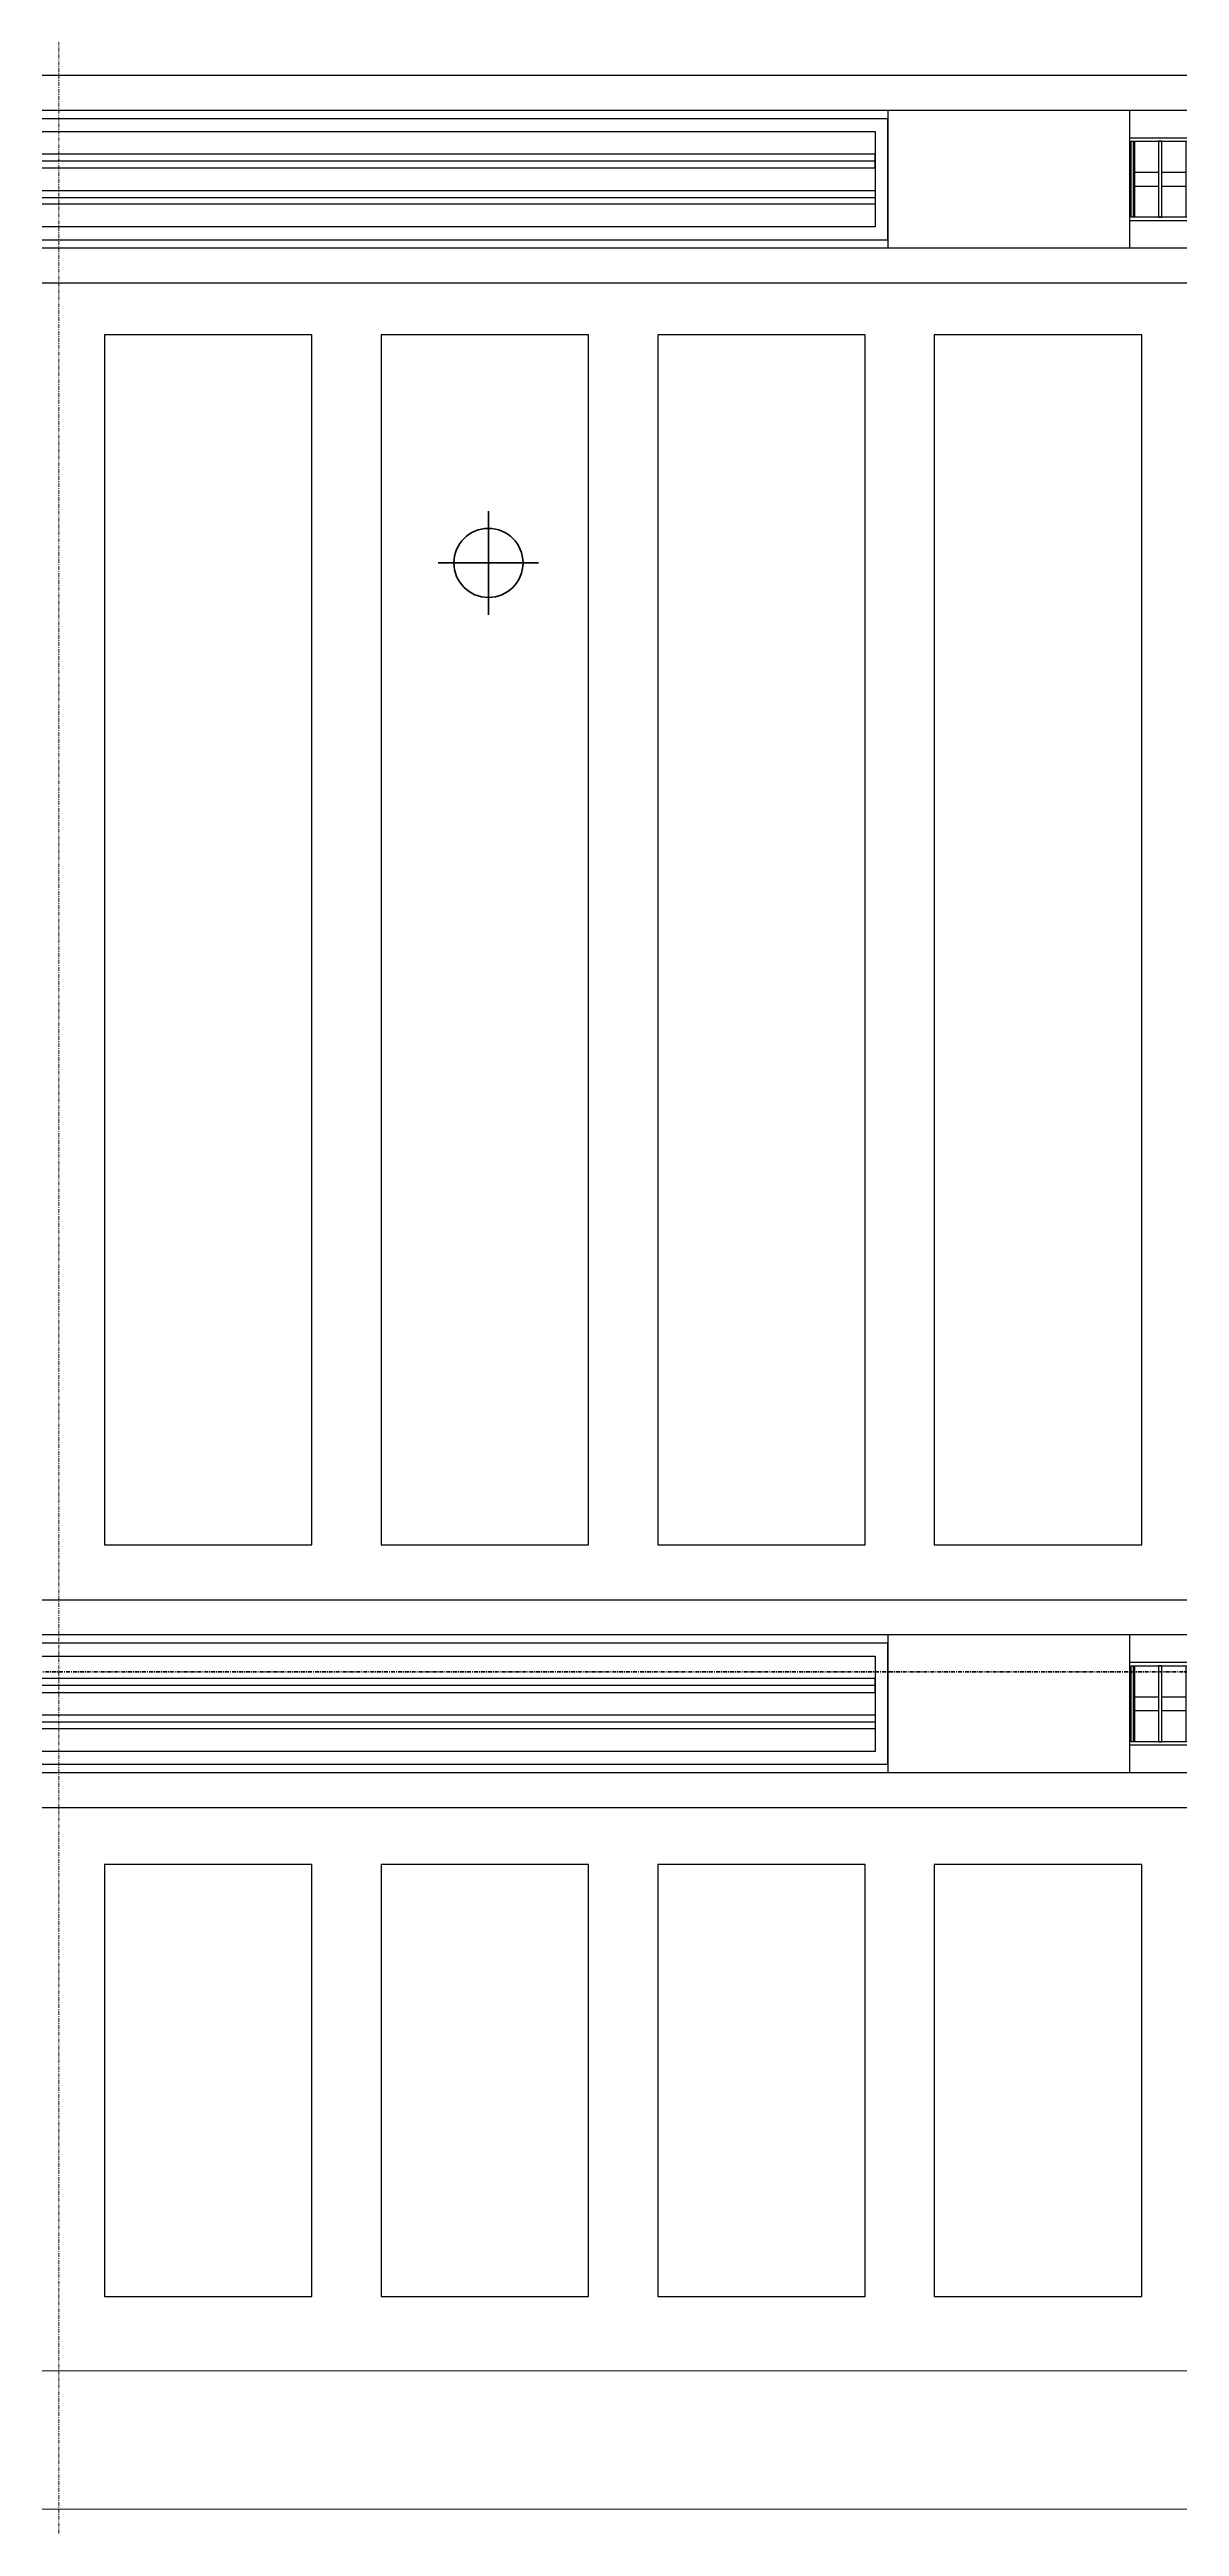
# Model space of a CAD drawing. Header units: millimetres. Extents: x -920231 to -841213, y -17301 to 22361.
# Drawn here: x -868894 to -867260, y 3904 to 7487 of the extents above; entities that cross this region are included whole.
import ezdxf
from ezdxf.enums import TextEntityAlignment as Align
from ezdxf.xclip import XClip

# ---------------------------------------------------------------- set-up
doc = ezdxf.new("R2010")
doc.units = ezdxf.units.MM
doc.header["$XCLIPFRAME"] = 0
doc.linetypes.add('DPA_Grid _ Level 100', pattern=[10, 5.5, -1.6, 1.3, -1.6])
for name, color, linetype in [('000 - WIPEOUT', 250, 'Continuous'), ('001 - ASCESSORIES', 251, 'Continuous'), ('A04_TUBE SERIES', 2, 'Continuous'), ('A11_ALU.SOLID SHEET', 2, 'Continuous')]:
    doc.layers.add(name, color=color, linetype=linetype)
for name, color, linetype, lineweight in [('008 - LIGHTING', 1, 'Continuous', 9), ('A-DETL-GENF', 2, 'Continuous', 35), ('A-GLAZ-CURT', 2, 'Continuous', 9), ('E-LITE-EQPM', 2, 'Continuous', 35), ('G-ANNO-SECL', 3, 'Continuous', 9), ('S-GRID', 251, 'Continuous', 9)]:
    doc.layers.add(name, color=color, linetype=linetype, lineweight=lineweight)

# ---------------------------------------------------------------- blocks, each defined once
blk = doc.blocks.new('*U2141')
at = {"layer": 'S-GRID', "linetype": 'DPA_Grid _ Level 100'}
blk.add_line((1201.9, -20855.1), (1201.9, 16910.1), dxfattribs=at)
blk = doc.blocks.new('System Panel - DPA-AR_Metal Ceiling Rectangular Panel-13139266-4230-01 ENLARGED MULTI-PURPOSE LEVEL - REFLECTED CEILING PLAN - SHEET 1')
at = {"layer": 'A-GLAZ-CURT'}
for p, q in [((-866782.4, 4129), (-868907.4, 4129)), ((-868907.4, 4129), (-868907.4, 3929)), ((-868907.4, 3929), (-868907.4, 4129)), ((-868907.4, 4129), (-866782.4, 4129)), ((-866782.4, 3929), (-866782.4, 4129)), ((-866782.4, 4129), (-866782.4, 3929)), ((-868907.4, 3929), (-866782.4, 3929)), ((-866782.4, 3929), (-868907.4, 3929))]:
    blk.add_line(p, q, dxfattribs=at)
blk = doc.blocks.new('*U616')
at = {"layer": 'A-GLAZ-CURT'}
blk.add_blockref('System Panel - DPA-AR_Metal Ceiling Rectangular Panel-13139266-4230-01 ENLARGED MULTI-PURPOSE LEVEL - REFLECTED CEILING PLAN - SHEET 1', (870082.4, -3579), dxfattribs=at)
blk = doc.blocks.new('*U1353')
blk.add_wipeout([(-25, 0), (25, 0), (25, 21100), (-25, 21100)]).dxf.layer = '000 - WIPEOUT'
at = {"layer": 'A04_TUBE SERIES', "color": 0}
blk.add_lwpolyline([(-25, 0), (25, 0), (25, 21100), (-25, 21100)], close=True, dxfattribs=at)
at = {"layer": 'Defpoints', "color": 250, "flags": 1}
blk.add_attdef('EXTR.OVL-LENGTH_', (-33.1, -9), '', height=5, dxfattribs=at)
blk = doc.blocks.new('*U1352')
blk.add_wipeout([(-25, 0), (25, 0), (25, 21100), (-25, 21100)]).dxf.layer = '000 - WIPEOUT'
at = {"layer": 'A04_TUBE SERIES', "color": 0}
blk.add_lwpolyline([(-25, 0), (25, 0), (25, 21100), (-25, 21100)], close=True, dxfattribs=at)
at = {"layer": 'Defpoints', "color": 250, "flags": 1}
blk.add_attdef('EXTR.OVL-LENGTH_', (-33.1, -9), '', height=5, dxfattribs=at)
blk = doc.blocks.new('*U1351')
at = {"color": 1}
blk.add_wipeout([(600, -60), (-600, -60), (-600, 60), (600, 60)], dxfattribs=at).dxf.layer = '000 - WIPEOUT'
at = {"layer": '001 - ASCESSORIES', "color": 0}
blk.add_lwpolyline([(600, -60), (-600, -60), (-600, 60), (600, 60)], close=True, dxfattribs=at)
at = {"layer": '001 - ASCESSORIES'}
for points in [[(-593.5, -55), (-598.5, -55), (-598.5, 55), (-593.5, 55)], [(595, -55), (-595, -55), (-595, 55), (595, 55)], [(-558.8, -55), (-553.8, -55), (-553.8, 55), (-558.8, 55)], [(-514, -55), (-519, -55), (-519, 55), (-514, 55)], [(-479.3, -55), (-474.3, -55), (-474.3, 55), (-479.3, 55)], [(-434.6, -55), (-439.6, -55), (-439.6, 55), (-434.6, 55)], [(-399.8, -55), (-394.8, -55), (-394.8, 55), (-399.8, 55)], [(-355.1, -55), (-360.1, -55), (-360.1, 55), (-355.1, 55)], [(-320.4, -55), (-315.4, -55), (-315.4, 55), (-320.4, 55)], [(-275.6, -55), (-280.6, -55), (-280.6, 55), (-275.6, 55)], [(-240.9, -55), (-235.9, -55), (-235.9, 55), (-240.9, 55)], [(-196.2, -55), (-201.2, -55), (-201.2, 55), (-196.2, 55)], [(-161.4, -55), (-156.4, -55), (-156.4, 55), (-161.4, 55)], [(-116.7, -55), (-121.7, -55), (-121.7, 55), (-116.7, 55)], [(-82, -55), (-77, -55), (-77, 55), (-82, 55)], [(-37.2, -55), (-42.2, -55), (-42.2, 55), (-37.2, 55)], [(-2.5, -55), (2.5, -55), (2.5, 55), (-2.5, 55)], [(42.2, -55), (37.2, -55), (37.2, 55), (42.2, 55)], [(77, -55), (82, -55), (82, 55), (77, 55)], [(121.7, -55), (116.7, -55), (116.7, 55), (121.7, 55)], [(156.4, -55), (161.4, -55), (161.4, 55), (156.4, 55)], [(201.2, -55), (196.2, -55), (196.2, 55), (201.2, 55)], [(235.9, -55), (240.9, -55), (240.9, 55), (235.9, 55)], [(280.6, -55), (275.6, -55), (275.6, 55), (280.6, 55)], [(315.4, -55), (320.4, -55), (320.4, 55), (315.4, 55)], [(360.1, -55), (355.1, -55), (355.1, 55), (360.1, 55)], [(394.8, -55), (399.8, -55), (399.8, 55), (394.8, 55)], [(439.6, -55), (434.6, -55), (434.6, 55), (439.6, 55)], [(474.3, -55), (479.3, -55), (479.3, 55), (474.3, 55)], [(519, -55), (514, -55), (514, 55), (519, 55)], [(553.8, -55), (558.8, -55), (558.8, 55), (553.8, 55)], [(598.5, -55), (593.5, -55), (593.5, 55), (598.5, 55)]]:
    blk.add_lwpolyline(points, close=True, dxfattribs=at)
for points in [[(-593.5, 10), (-558.8, 10)], [(-553.8, 10), (-519, 10)], [(-514, 10), (-479.3, 10)], [(-474.3, 10), (-439.6, 10)], [(-434.6, 10), (-399.8, 10)], [(-394.8, 10), (-360.1, 10)], [(-355.1, 10), (-320.4, 10)], [(-315.4, 10), (-280.6, 10)], [(-275.6, 10), (-240.9, 10)], [(-235.9, 10), (-201.2, 10)], [(-196.2, 10), (-161.4, 10)], [(-156.4, 10), (-121.7, 10)], [(-116.7, 10), (-82, 10)], [(-77, 10), (-42.2, 10)], [(-37.2, 10), (-2.5, 10)], [(2.5, 10), (37.2, 10)], [(42.2, 10), (77, 10)], [(82, 10), (116.7, 10)], [(121.7, 10), (156.4, 10)], [(161.4, 10), (196.2, 10)], [(201.2, 10), (235.9, 10)], [(240.9, 10), (275.6, 10)], [(280.6, 10), (315.4, 10)], [(320.4, 10), (355.1, 10)], [(360.1, 10), (394.8, 10)], [(399.8, 10), (434.6, 10)], [(439.6, 10), (474.3, 10)], [(479.3, 10), (514, 10)], [(519, 10), (553.8, 10)], [(558.8, 10), (593.5, 10)], [(-593.5, -10), (-558.8, -10)], [(-553.8, -10), (-519, -10)], [(-514, -10), (-479.3, -10)], [(-474.3, -10), (-439.6, -10)], [(-434.6, -10), (-399.8, -10)], [(-394.8, -10), (-360.1, -10)], [(-355.1, -10), (-320.4, -10)], [(-315.4, -10), (-280.6, -10)], [(-275.6, -10), (-240.9, -10)], [(-235.9, -10), (-201.2, -10)], [(-196.2, -10), (-161.4, -10)], [(-156.4, -10), (-121.7, -10)], [(-116.7, -10), (-82, -10)], [(-77, -10), (-42.2, -10)], [(-37.2, -10), (-2.5, -10)], [(2.5, -10), (37.2, -10)], [(42.2, -10), (77, -10)], [(82, -10), (116.7, -10)], [(121.7, -10), (156.4, -10)], [(161.4, -10), (196.2, -10)], [(201.2, -10), (235.9, -10)], [(240.9, -10), (275.6, -10)], [(280.6, -10), (315.4, -10)], [(320.4, -10), (355.1, -10)], [(360.1, -10), (394.8, -10)], [(399.8, -10), (434.6, -10)], [(439.6, -10), (474.3, -10)], [(479.3, -10), (514, -10)], [(519, -10), (553.8, -10)], [(558.8, -10), (593.5, -10)]]:
    blk.add_lwpolyline(points, dxfattribs=at)
blk = doc.blocks.new('*U1348')
at = {"layer": '001 - ASCESSORIES', "color": 0, "linetype": 'ByBlock'}
blk.add_lwpolyline([(800, 87.5), (-800, 87.5), (-800, -87.5), (800, -87.5)], close=True, dxfattribs=at)
at = {"layer": '001 - ASCESSORIES', "linetype": 'ByBlock'}
for points in [[(-781.5, 69), (781.5, 69), (781.5, -69), (-781.5, -69)], [(781.5, 36.3), (-781.5, 36.3), (-781.5, 16.3), (781.5, 16.3)], [(-781.5, -16.3), (781.5, -16.3), (781.5, -36.3), (-781.5, -36.3)]]:
    blk.add_lwpolyline(points, close=True, dxfattribs=at)
for points in [[(781.5, 26.3), (-781.5, 26.3)], [(-781.5, -26.3), (781.5, -26.3)]]:
    blk.add_lwpolyline(points, dxfattribs=at)
blk = doc.blocks.new('*U1408')
blk.add_point((0, 0))
at = {"layer": 'Defpoints', "color": 250}
blk.add_text('AL.SHEET-HAT-TYPE-C', height=7, rotation=270, dxfattribs=at).set_placement((15, 0), align=Align.BOTTOM_CENTER)
blk.add_wipeout([(0, -100), (350, -100), (350, 100), (0, 100)]).dxf.layer = '000 - WIPEOUT'
at = {"layer": 'A11_ALU.SOLID SHEET', "color": 0}
blk.add_lwpolyline([(0, -100), (350, -100), (350, 100), (0, 100)], close=True, dxfattribs=at)
blk = doc.blocks.new('*U1354')
blk.add_wipeout([(-25, 0), (25, 0), (25, 26550), (-25, 26550)]).dxf.layer = '000 - WIPEOUT'
at = {"layer": 'A04_TUBE SERIES', "color": 0}
blk.add_lwpolyline([(-25, 0), (25, 0), (25, 26550), (-25, 26550)], close=True, dxfattribs=at)
at = {"layer": 'Defpoints', "color": 250, "flags": 1}
blk.add_attdef('EXTR.OVL-LENGTH_', (-33.1, -9), '', height=5, dxfattribs=at)
blk = doc.blocks.new('*U1355')
blk.add_wipeout([(-25, 0), (25, 0), (25, 26550), (-25, 26550)]).dxf.layer = '000 - WIPEOUT'
at = {"layer": 'A04_TUBE SERIES', "color": 0}
blk.add_lwpolyline([(-25, 0), (25, 0), (25, 26550), (-25, 26550)], close=True, dxfattribs=at)
at = {"layer": 'Defpoints', "color": 250, "flags": 1}
blk.add_attdef('EXTR.OVL-LENGTH_', (-33.1, -9), '', height=5, dxfattribs=at)
blk = doc.blocks.new('*U1472')
at = {"color": 3}
for points in [[(-875, 8550), (875, 8550), (875, 8250), (-875, 8250)], [(-875, 8150), (875, 8150), (875, 7850), (-875, 7850)], [(-875, 7750), (875, 7750), (875, 7450), (-875, 7450)], [(-875, 7350), (875, 7350), (875, 7050), (-875, 7050)]]:
    blk.add_wipeout(points, dxfattribs=at).dxf.layer = '000 - WIPEOUT'
at = {"layer": 'A11_ALU.SOLID SHEET', "color": 0, "linetype": 'ByBlock'}
for points in [[(-875, 8250), (875, 8250), (875, 8550), (-875, 8550)], [(-875, 7850), (875, 7850), (875, 8150), (-875, 8150)], [(-875, 7450), (875, 7450), (875, 7750), (-875, 7750)], [(-875, 7050), (875, 7050), (875, 7350), (-875, 7350)]]:
    blk.add_lwpolyline(points, close=True, dxfattribs=at)
blk = doc.blocks.new('*U1473')
at = {"color": 3}
for points in [[(-312.5, 8550), (312.5, 8550), (312.5, 8250), (-312.5, 8250)], [(-312.5, 8150), (312.5, 8150), (312.5, 7850), (-312.5, 7850)], [(-312.5, 7750), (312.5, 7750), (312.5, 7450), (-312.5, 7450)], [(-312.5, 7350), (312.5, 7350), (312.5, 7050), (-312.5, 7050)]]:
    blk.add_wipeout(points, dxfattribs=at).dxf.layer = '000 - WIPEOUT'
at = {"layer": 'A11_ALU.SOLID SHEET', "color": 0, "linetype": 'ByBlock'}
for points in [[(-312.5, 8250), (312.5, 8250), (312.5, 8550), (-312.5, 8550)], [(-312.5, 7850), (312.5, 7850), (312.5, 8150), (-312.5, 8150)], [(-312.5, 7450), (312.5, 7450), (312.5, 7750), (-312.5, 7750)], [(-312.5, 7050), (312.5, 7050), (312.5, 7350), (-312.5, 7350)]]:
    blk.add_lwpolyline(points, close=True, dxfattribs=at)
blk = doc.blocks.new('*U1512')
at = {"layer": 'A11_ALU.SOLID SHEET', "color": 1}
for p in [(-122999, 3720), (-122999, 1515)]:
    blk.add_blockref('*U1408', p, dxfattribs=at)
at = {"layer": 'A11_ALU.SOLID SHEET', "linetype": 'ByBlock'}
for name, p, rotation in [('*U1472', (-115582, 2620), 90), ('*U1473', (-115582, 970), 89.99999999999999)]:
    blk.add_blockref(name, p, dxfattribs=dict(at, rotation=rotation))
at = {"layer": '008 - LIGHTING'}
for name, p in [('*U1348', (-123799, 3720)), ('*U1351', (-122049, 3720)), ('*U1348', (-123799, 1515)), ('*U1351', (-122049, 1515))]:
    blk.add_blockref(name, p, dxfattribs=at)
at = {"layer": 'A04_TUBE SERIES', "linetype": 'ByBlock', "rotation": 270}
for name, p in [('*U1355', (-126175, 3845)), ('*U1354', (-126175, 3595)), ('*U1352', (-126175, 1640)), ('*U1353', (-126175, 1390))]:
    blk.add_blockref(name, p, dxfattribs=at)
blk = doc.blocks.new('LGF_DL_SAA_LowPower_DL1a - LGF_DL_SAA_LowPower_DL1a-8832329-4130-01 MULTI-PURPOSE LEVEL - REFLECTED CEILING PLAN')
at = {"layer": 'A-DETL-GENF'}
for p, q in [((0, 75), (0, -75)), ((72.5, 0), (-72.5, 0))]:
    blk.add_line(p, q, dxfattribs=at)
blk.add_circle((0, 0), 50, dxfattribs=at)
blk = doc.blocks.new('C-1-PP19-AR-4130-01-B_20250829-225100_EXLIGHT')
at = {"layer": 'E-LITE-EQPM', "extrusion": (0, 0, -1), "rotation": 180}
blk.add_blockref('LGF_DL_SAA_LowPower_DL1a - LGF_DL_SAA_LowPower_DL1a-8832329-4130-01 MULTI-PURPOSE LEVEL - REFLECTED CEILING PLAN', (123576.8, 3165), dxfattribs=at)

msp = doc.modelspace()

# ---------------------------------------------------------------- block references
ref = msp.add_blockref('*U1512', (-744682.4, 3579))
XClip(ref).set_block_clipping_path([(-170955.001718735, -20880.0077451951), (-101425.4223389953, 14393.0014498747)])

# ---------------------------------------------------------------- next in the draw order: linework, layer by layer
at = {"layer": 'G-ANNO-SECL', "linetype": 'DPA_Grid _ Level 100', "lineweight": 50}
msp.add_line((-918420, 5139.9), (-846014.2, 5139.9), dxfattribs=at)

# ---------------------------------------------------------------- next in the draw order: block references
for name in ['*U2141', '*U616']:
    msp.add_blockref(name, (-870082.4, 3579))
ref = msp.add_blockref('C-1-PP19-AR-4130-01-B_20250829-225100_EXLIGHT', (-744682.4, 3579))
XClip(ref).set_block_clipping_path([(-170955.001718735, -20880.0077451951), (-101425.4223389953, 14393.0014498747)])

doc.saveas('drawing.dxf')
